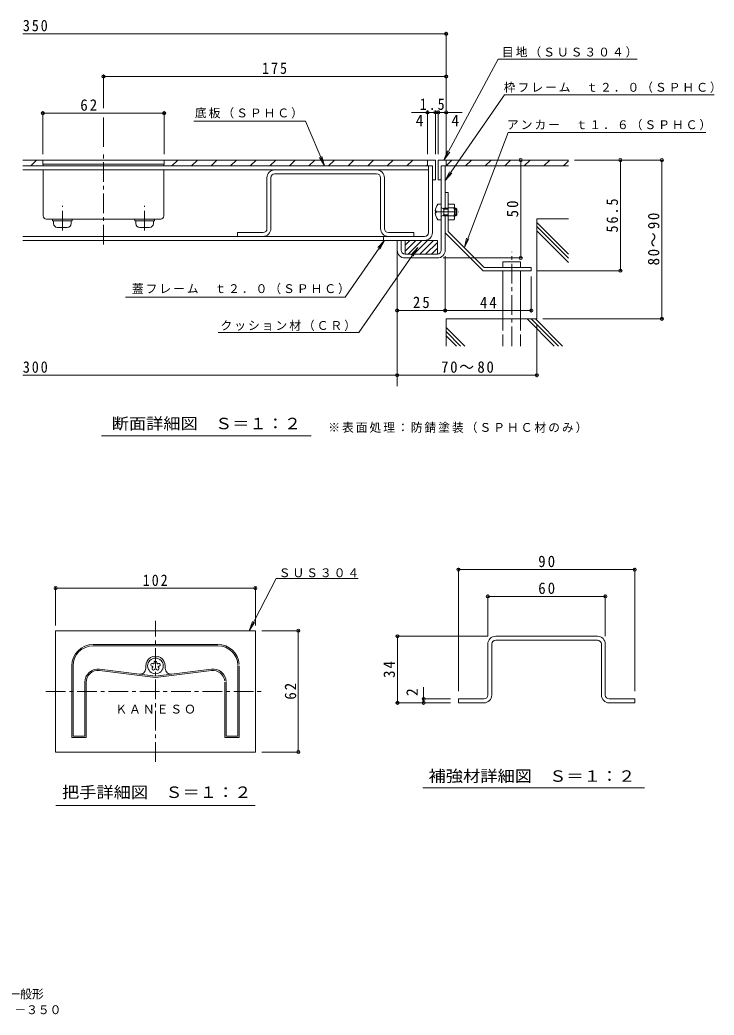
# Model space of a CAD drawing. Units: millimetres at full size; some dimension numbers follow another scale. Extents: x -332 to 356, y -273 to 235.
# Drawn here: x 1 to 356, y -273 to 235 of the extents above; entities that cross this region are included whole.
import ezdxf
from ezdxf.enums import TextEntityAlignment as Align

# ---------------------------------------------------------------- set-up
doc = ezdxf.new("R2010")
doc.units = ezdxf.units.MM
doc.header["$LTSCALE"] = 2
doc.header["$PDMODE"] = 32
doc.header["$PDSIZE"] = 1.6
doc.linetypes.add('CHAIN1', pattern=[8, 5, -1, 1, -1])
doc.linetypes.add('DASHED3', pattern=[4, 3, -1])
for name, color, linetype, lineweight in [('D-0_通り芯', 3, 'Continuous', 9), ('D-1_ピット', 2, 'Continuous', 9), ('D-2_蓋', 3, 'Continuous', 9), ('D-3_受枠', 4, 'Continuous', 9), ('D-4_寸法', 7, 'Continuous', 9), ('D-5_仕様文', 7, 'Continuous', 9), ('D-6_躯体', 6, 'Continuous', 5)]:
    doc.layers.add(name, color=color, linetype=linetype, lineweight=lineweight)
doc.layers.add('F-5_F-5ﾚｲﾔ', color=7, linetype='Continuous')
doc.styles.add('ＭＳ ゴシック', font='')
doc.styles.get('ＭＳ ゴシック').set_extended_font_data('MS Gothic')

msp = doc.modelspace()

# ---------------------------------------------------------------- linework, layer by layer
at = {"layer": 'D-0_通り芯'}
for p, q in [((209.208, 163.545), (2.497, 163.545)), ((6.493, 160.545), (9.493, 163.545)), ((78.632, 160.545), (81.632, 163.545)), ((88.632, 160.545), (91.632, 163.545)), ((98.632, 160.545), (101.632, 163.545)), ((108.632, 160.545), (111.632, 163.545)), ((118.632, 160.545), (121.632, 163.545)), ((128.632, 160.545), (131.632, 163.545)), ((138.632, 160.545), (141.632, 163.545)), ((148.632, 160.545), (151.632, 163.545)), ((158.632, 160.545), (161.632, 163.545)), ((168.632, 160.545), (171.632, 163.545)), ((178.632, 160.545), (181.632, 163.545)), ((188.632, 160.545), (191.632, 163.545)), ((198.632, 160.545), (201.632, 163.545)), ((209.208, 163.545), (209.208, 160.545)), ((213.208, 163.545), (209.208, 163.545)), ((213.208, 163.545), (213.208, 153.545)), ((209.208, 160.545), (2.497, 160.545)), ((209.708, 158.545), (2.497, 158.545)), ((208.632, 160.545), (209.208, 161.121)), ((211.708, 160.545), (209.208, 160.545)), ((209.708, 160.545), (209.708, 126.545)), ((211.708, 160.545), (211.708, 126.545)), ((213.208, 153.545), (211.708, 153.545)), ((186.708, 124.545), (2.497, 124.545)), ((186.708, 122.545), (2.497, 122.545)), ((186.708, 124.545), (186.708, 122.545)), ((207.708, 124.545), (186.708, 124.545)), ((207.708, 122.545), (186.708, 122.545))]:
    msp.add_line(p, q, dxfattribs=at)
for radius in [4, 2]:
    msp.add_arc((207.708, 126.545), radius, 270, 0, dxfattribs=at)
at = {"layer": 'D-1_ピット'}
for p, q in [((12.708, 161.545), (12.708, 163.545)), ((74.708, 161.545), (74.708, 163.545)), ((214.708, 163.545), (214.708, 153.545)), ((214.708, 163.545), (218.708, 163.545)), ((218.708, 163.545), (218.708, 160.545)), ((74.708, 161.545), (12.708, 161.545)), ((12.908, 160.545), (12.908, 161.545)), ((12.908, 135.045), (12.908, 158.545)), ((74.508, 160.545), (74.508, 161.545)), ((74.508, 135.045), (74.508, 158.545)), ((216.208, 160.545), (218.708, 160.545)), ((216.208, 160.545), (216.208, 117.545)), ((218.208, 160.545), (218.208, 139.045)), ((214.708, 153.545), (216.208, 153.545)), ((218.208, 147.045), (219.808, 147.045)), ((219.808, 147.045), (219.808, 127.045)), ((213.127, 137.545), (213.528, 137.545)), ((213.528, 136.545), (213.528, 137.545)), ((214.485, 141.045), (216.208, 141.045)), ((217.608, 138.445), (216.305, 139.224)), ((217.608, 139.045), (217.097, 138.75)), ((217.608, 139.045), (219.808, 139.045)), ((217.608, 138.445), (219.808, 138.445)), ((222.633, 141.095), (219.808, 141.095)), ((222.633, 139.075), (219.808, 139.075)), ((223.008, 140.085), (223.008, 134.006)), ((223.008, 139.045), (223.608, 139.045)), ((223.008, 138.445), (224.208, 138.445)), ((223.608, 135.045), (223.608, 139.045)), ((224.208, 138.445), (223.608, 139.045)), ((72.908, 133.445), (14.508, 133.445)), ((17.708, 132.445), (17.708, 133.445)), ((27.708, 132.445), (17.708, 132.445)), ((18.208, 131.145), (18.208, 132.445)), ((27.208, 131.145), (27.208, 132.445)), ((27.708, 132.445), (27.708, 133.445)), ((59.708, 132.445), (59.708, 133.445)), ((59.708, 132.445), (69.708, 132.445)), ((60.208, 131.145), (60.208, 132.445)), ((69.208, 131.145), (69.208, 132.445)), ((69.708, 132.445), (69.708, 133.445)), ((213.127, 136.545), (213.528, 136.545)), ((216.208, 133.045), (214.485, 133.045)), ((217.608, 135.645), (216.305, 134.867)), ((217.608, 135.645), (219.808, 135.645)), ((217.608, 135.045), (219.808, 135.045)), ((218.208, 135.045), (218.208, 117.545)), ((222.633, 135.016), (219.808, 135.016)), ((222.633, 132.995), (219.808, 132.995)), ((223.008, 135.645), (224.208, 135.645)), ((223.008, 135.045), (223.608, 135.045)), ((25.208, 129.145), (20.208, 129.145)), ((62.208, 129.145), (67.208, 129.145)), ((193.708, 117.545), (193.708, 122.545)), ((195.708, 122.545), (193.708, 122.545)), ((195.708, 117.545), (195.708, 122.545)), ((218.208, 126.383), (237.545, 107.045)), ((219.808, 127.045), (238.208, 108.645)), ((197.708, 115.545), (214.208, 115.545)), ((197.708, 113.545), (214.208, 113.545)), ((237.545, 107.045), (262.208, 107.045)), ((238.208, 108.645), (262.208, 108.645)), ((262.208, 108.645), (262.208, 107.045))]:
    msp.add_line(p, q, dxfattribs=at)
at = {"layer": 'D-1_ピット', "linetype": 'CHAIN1'}
for p, q in [((43.708, 120.448), (43.708, 167.254)), ((22.708, 127.623), (22.708, 140.143)), ((64.708, 127.623), (64.708, 140.143)), ((213.041, 137.045), (225.123, 137.045))]:
    msp.add_line(p, q, dxfattribs=at)
at = {"layer": 'D-1_ピット'}
for points in [[(217.608, 139.045), (217.608, 135.045), (217.097, 135.34)], [(224.208, 138.445), (224.208, 135.645), (223.608, 135.045)]]:
    msp.add_lwpolyline(points, dxfattribs=at)
for centre, radius, start, end in [((219.608, 137.045), 6.5, 142.02013, 175.58826), ((216.408, 139.395), 0.2, 180, 239.14018), ((221.46, 140.085), 1.548, 319.24529, 40.75453), ((217.334, 137.045), 5.674, 339.04448, 20.95552), ((14.508, 135.045), 1.6, 180, 270), ((72.908, 135.045), 1.6, 270, 0), ((219.608, 137.045), 6.5, 184.41174, 217.97987), ((216.408, 134.695), 0.2, 120.85982, 180), ((221.46, 134.006), 1.548, 319.24486, 40.75514), ((20.208, 131.145), 2, 180, 270), ((25.208, 131.145), 2, 270, 0), ((62.208, 131.145), 2, 180, 270), ((67.208, 131.145), 2, 270, 0), ((197.708, 117.545), 4, 180, 270), ((197.708, 117.545), 2, 180, 270), ((214.208, 117.545), 2, 270, 0), ((214.208, 117.545), 4, 270, 0)]:
    msp.add_arc(centre, radius, start, end, dxfattribs=at)
at = {"layer": 'D-2_蓋'}
for p, q in [((127.194, 128.545), (127.194, 154.545)), ((129.194, 128.545), (129.194, 154.545)), ((131.194, 156.545), (183.194, 156.545)), ((185.194, 128.545), (185.194, 154.545)), ((187.194, 128.545), (187.194, 154.545)), ((112.194, 126.545), (112.194, 124.545)), ((125.194, 126.545), (112.194, 126.545)), ((125.194, 124.545), (112.194, 124.545)), ((189.194, 126.545), (202.194, 126.545)), ((189.194, 124.545), (202.194, 124.545)), ((202.194, 126.545), (202.194, 124.545)), ((19.251, -138.881), (19.251, -76.881)), ((19.251, -76.881), (121.251, -76.881)), ((121.251, -138.881), (121.251, -76.881)), ((244.001, -79.768), (296.001, -79.768)), ((38.451, -83.881), (102.051, -83.881)), ((38.451, -84.581), (102.051, -84.581)), ((240.001, -109.768), (240.001, -83.768)), ((242.001, -109.768), (242.001, -83.768)), ((244.001, -81.768), (296.001, -81.768)), ((298.001, -109.768), (298.001, -83.768)), ((300.001, -109.768), (300.001, -83.768)), ((27.451, -131.481), (27.451, -94.881)), ((28.151, -130.781), (28.151, -94.881)), ((41.696, -96.546), (70.251, -100.176)), ((65.251, -96.134), (65.251, -94.881)), ((68.595, -95.079), (68.323, -94.991)), ((68.795, -95.695), (68.627, -95.926)), ((69.028, -93.748), (68.756, -93.659)), ((69.551, -93.367), (69.551, -93.081)), ((69.928, -96.517), (69.76, -96.749)), ((98.807, -96.546), (70.251, -100.176)), ((70.575, -96.517), (70.743, -96.749)), ((70.951, -93.367), (70.951, -93.081)), ((71.475, -93.748), (71.747, -93.659)), ((71.708, -95.695), (71.876, -95.926)), ((71.908, -95.079), (72.18, -94.991)), ((75.251, -96.134), (75.251, -94.881)), ((112.351, -130.781), (112.351, -94.881)), ((113.051, -131.481), (113.051, -94.881)), ((41.608, -97.24), (70.251, -100.881)), ((98.895, -97.24), (70.251, -100.881)), ((105.651, -131.481), (105.651, -103.192)), ((106.351, -130.781), (106.351, -103.192)), ((225.001, -111.768), (225.001, -113.768)), ((238.001, -111.768), (225.001, -111.768)), ((302.001, -111.768), (315.001, -111.768)), ((315.001, -111.768), (315.001, -113.768)), ((238.001, -113.768), (225.001, -113.768)), ((302.001, -113.768), (315.001, -113.768)), ((113.051, -131.481), (105.651, -131.481)), ((112.351, -130.781), (106.351, -130.781)), ((19.251, -138.881), (121.251, -138.881))]:
    msp.add_line(p, q, dxfattribs=at)
at = {"layer": 'D-2_蓋', "linetype": 'CHAIN1'}
for p, q in [((70.251, -143.881), (70.251, -71.881)), ((14.251, -107.881), (126.251, -107.881))]:
    msp.add_line(p, q, dxfattribs=at)
at = {"layer": 'D-2_蓋'}
for points in [[(27.451, -131.481), (34.851, -131.481), (34.851, -103.192)], [(28.151, -130.781), (34.151, -130.781), (34.151, -103.192)]]:
    msp.add_lwpolyline(points, dxfattribs=at)
msp.add_circle((70.251, -94.881), 4, dxfattribs=at)
for centre, radius, start, end in [((131.194, 154.545), 4, 90, 180), ((183.194, 154.545), 4, 0, 90), ((131.194, 154.545), 2, 90, 180), ((183.194, 154.545), 2, 0, 90), ((125.194, 128.545), 2, 270, 0), ((125.194, 128.545), 4, 270, 0), ((189.194, 128.545), 4, 180, 270), ((189.194, 128.545), 2, 180, 270), ((244.001, -83.768), 4, 90, 180), ((296.001, -83.768), 4, 0, 90), ((38.451, -94.881), 11, 90, 180), ((38.451, -94.881), 10.3, 90, 179.99998), ((102.051, -94.881), 11, 4.39571, 90), ((102.051, -94.881), 10.3, 2.24512, 90), ((244.001, -83.768), 2, 90, 180), ((296.001, -83.768), 2, 0, 90), ((70.251, -94.881), 5, 359.99998, 180), ((40.851, -103.192), 6.7, 82.75548, 179.99998), ((62.251, -96.134), 3, 262.75548, 0), ((68.539, -94.325), 0.7, 71.99998, 252), ((69.193, -96.337), 0.7, 144, 324), ((68.472, -95.459), 0.4, 324, 72), ((69.151, -93.367), 0.4, 252, 0), ((70.251, -93.081), 0.7, 89.99998, 180), ((70.251, -96.753), 0.4, 36, 144), ((70.251, -93.081), 0.7, 0, 90), ((71.309, -96.337), 0.7, 216, 36), ((71.351, -93.367), 0.4, 180, 288), ((72.031, -95.459), 0.4, 108, 216), ((71.963, -94.325), 0.7, 17.99998, 108), ((71.963, -94.325), 0.7, 288, 18), ((78.251, -96.134), 3, 180, 277.24451), ((99.651, -103.192), 6.7, 2.83487, 97.24451), ((40.851, -103.192), 6, 82.75548, 180), ((99.651, -103.192), 6, 7.01646, 97.24451), ((238.001, -109.768), 2, 270, 0), ((238.001, -109.768), 4, 270, 0), ((302.001, -109.768), 4, 180, 270), ((302.001, -109.768), 2, 180, 270)]:
    msp.add_arc(centre, radius, start, end, dxfattribs=at)
at = {"layer": 'D-3_受枠'}
for p, q in [((197.708, 117.009), (203.244, 122.545)), ((197.708, 120.009), (200.244, 122.545)), ((199.244, 115.545), (206.244, 122.545)), ((202.244, 115.545), (209.244, 122.545)), ((205.244, 115.545), (212.244, 122.545)), ((214.208, 115.545), (214.208, 122.545)), ((208.244, 115.545), (214.208, 121.509)), ((211.244, 115.545), (214.208, 118.509))]:
    msp.add_line(p, q, dxfattribs=at)
msp.add_lwpolyline([(197.708, 115.545), (197.708, 122.545), (214.208, 122.545)], dxfattribs=at)
at = {"layer": 'D-4_寸法'}
for p, q in [((218.708, 166.545), (218.708, 229.088)), ((2.497, 228.088), (218.708, 228.088)), ((245.356, 215.154), (217.594, 163.545)), ((43.708, 190.085), (43.708, 207.274)), ((218.708, 206.274), (43.708, 206.274)), ((12.708, 166.545), (12.708, 188.502)), ((74.708, 166.545), (74.708, 188.502)), ((209.208, 166.545), (209.208, 188.914)), ((213.208, 166.545), (213.208, 188.914)), ((214.708, 166.545), (214.708, 188.914)), ((12.708, 187.502), (74.708, 187.502)), ((43.708, 170.254), (43.708, 185.242)), ((213.208, 187.914), (200.951, 187.914)), ((214.708, 187.914), (213.208, 187.914)), ((226.81, 187.914), (214.708, 187.914)), ((218.708, 184.914), (218.708, 186.914)), ((256.793, 113.545), (256.793, 163.545)), ((259.793, 163.545), (257.793, 163.545)), ((284.208, 163.545), (329.884, 163.545)), ((307.727, 107.045), (307.727, 163.545)), ((328.884, 82.468), (328.884, 163.545)), ((187.194, 122.545), (183.832, 118.844)), ((187.194, 122.545), (184.905, 118.1)), ((204.174, 118.919), (200.813, 115.217)), ((204.174, 118.919), (201.885, 114.473)), ((217.208, 113.545), (257.793, 113.545)), ((218.208, 114.545), (218.208, 85.679)), ((265.208, 107.045), (308.727, 107.045)), ((262.208, 104.045), (262.208, 85.679)), ((193.708, 86.679), (218.208, 86.679)), ((218.208, 86.679), (262.208, 86.679)), ((193.708, 83.679), (193.708, 85.679)), ((268.048, 82.468), (329.884, 82.468)), ((265.048, 79.468), (265.048, 52.616)), ((2.497, 53.616), (193.708, 53.616)), ((193.708, 53.616), (265.048, 53.616)), ((193.708, 50.616), (193.708, 52.616)), ((42.68, 22.661), (149.794, 22.661)), ((225.001, -44.691), (225.001, -107.768)), ((225.001, -45.691), (315.001, -45.691)), ((315.001, -44.691), (315.001, -107.768)), ((131.802, -50.245), (118.025, -76.881)), ((131.802, -50.245), (173.764, -50.245)), ((19.251, -74.202), (19.251, -54.529)), ((19.251, -55.129), (121.251, -55.129)), ((121.251, -74.202), (121.251, -54.529)), ((240.001, -58.377), (240.001, -79.768)), ((240.001, -59.377), (300.001, -59.377)), ((300.001, -58.377), (300.001, -79.768)), ((118.025, -76.881), (119.723, -72.178)), ((118.025, -76.881), (120.882, -72.778)), ((124.597, -76.881), (143.781, -76.881)), ((143.181, -138.881), (143.181, -76.881)), ((192.835, -79.768), (240.001, -79.768)), ((193.835, -113.768), (193.835, -79.768)), ((207.177, -113.768), (207.177, -105.803)), ((206.318, -111.768), (221.001, -111.768)), ((192.835, -113.768), (221.001, -113.768)), ((124.597, -138.881), (143.781, -138.881)), ((206.824, -157.166), (320.015, -157.166)), ((19.293, -166.131), (121.21, -166.131))]:
    msp.add_line(p, q, dxfattribs=at)
for p in [(218.708, 228.088), (43.708, 206.274), (218.708, 206.274), (12.708, 187.502), (74.708, 187.502), (209.208, 187.914), (213.208, 187.914), (214.708, 187.914), (218.708, 187.914), (256.793, 163.545), (307.727, 163.545), (328.884, 163.545), (256.793, 113.545), (307.727, 107.045), (193.708, 86.679), (218.208, 86.679), (262.208, 86.679), (328.884, 82.468), (193.708, 53.616), (265.048, 53.616), (225.001, -45.691), (315.001, -45.691), (19.251, -55.129), (121.251, -55.129), (240.001, -59.377), (300.001, -59.377), (143.181, -76.881), (193.835, -79.768), (207.177, -111.768), (193.835, -113.768), (207.177, -113.768), (143.181, -138.881)]:
    msp.add_point(p, dxfattribs=at)
at = {"layer": 'D-5_仕様文'}
for p, q in [((245.356, 215.154), (316.356, 215.154)), ((248.565, 196.869), (218.208, 153.093)), ((248.565, 196.869), (355.565, 196.869)), ((146.866, 183.503), (89.836, 183.503)), ((146.866, 183.503), (156.536, 160.545)), ((250.307, 177.713), (227.998, 118.855)), ((250.307, 177.713), (351.307, 177.713)), ((217.594, 163.545), (219.368, 168.22)), ((156.536, 160.545), (154.01, 164.86)), ((156.536, 160.545), (155.213, 165.367)), ((217.594, 163.545), (220.517, 167.602)), ((218.208, 153.093), (220.497, 157.538)), ((218.208, 153.093), (221.569, 156.795)), ((187.194, 122.545), (167.05, 93.498)), ((227.998, 118.855), (229.144, 123.722)), ((227.998, 118.855), (230.365, 123.26)), ((204.174, 118.919), (174.031, 75.452)), ((167.05, 93.498), (54.929, 93.498)), ((174.031, 75.452), (102.303, 75.452))]:
    msp.add_line(p, q, dxfattribs=at)
at = {"layer": 'D-6_躯体'}
for p, q in [((218.708, 160.621), (221.632, 163.545)), ((218.708, 163.545), (281.208, 163.545)), ((228.632, 160.545), (231.632, 163.545)), ((238.632, 160.545), (241.632, 163.545)), ((248.632, 160.545), (251.632, 163.545)), ((258.632, 160.545), (261.632, 163.545)), ((268.632, 160.545), (271.632, 163.545)), ((278.632, 160.545), (281.208, 163.121)), ((218.708, 160.545), (281.208, 160.545)), ((281.208, 133.545), (265.048, 133.545)), ((265.048, 131.705), (281.208, 115.545)), ((265.048, 129.584), (281.208, 113.424)), ((265.048, 127.462), (281.208, 111.303)), ((193.708, 117.545), (193.708, 47.968)), ((247.708, 111.645), (256.708, 111.645)), ((247.708, 108.645), (247.708, 111.645)), ((247.708, 82.468), (247.708, 107.045)), ((256.708, 108.645), (256.708, 111.645)), ((256.708, 82.468), (256.708, 107.045)), ((218.708, 68.545), (218.708, 82.468)), ((260.043, 82.468), (273.965, 68.545)), ((262.164, 82.468), (276.087, 68.545)), ((264.286, 82.468), (278.208, 68.545)), ((218.708, 78.045), (228.208, 68.545)), ((218.708, 75.924), (226.087, 68.545)), ((218.708, 73.803), (223.965, 68.545))]:
    msp.add_line(p, q, dxfattribs=at)
at = {"layer": 'D-6_躯体', "linetype": 'CHAIN1'}
msp.add_line((252.208, 68.545), (252.208, 116.739), dxfattribs=at)
at = {"layer": 'D-6_躯体', "linetype": 'DASHED3'}
for p, q in [((247.708, 82.468), (247.708, 68.545)), ((256.708, 82.468), (256.708, 68.545))]:
    msp.add_line(p, q, dxfattribs=at)
at = {"layer": 'D-6_躯体'}
msp.add_lwpolyline([(218.708, 82.468), (265.048, 82.468), (265.048, 133.545)], dxfattribs=at)

# ---------------------------------------------------------------- texts
at = {"layer": 'D-4_寸法', "color": 2, "style": 'ＭＳ ゴシック'}
for p in [(203.138, 179.081), (221.367, 179.081)]:
    msp.add_text('4', height=5.865, dxfattribs=at).set_placement(p, align=Align.BOTTOM_LEFT)
at = {"layer": 'D-4_寸法', "color": 2, "style": 'ＭＳ ゴシック', "width": 1.1}
for s, p in [('断面詳細図\u3000Ｓ＝１：２', (47.861, 24.254)), ('補強材詳細図\u3000Ｓ＝１：２', (209.734, -155.854)), ('把手詳細図\u3000Ｓ＝１：２', (22.489, -164.121))]:
    msp.add_text(s, height=5.865, dxfattribs=at).set_placement(p, align=Align.BOTTOM_LEFT)
at = {"layer": 'D-4_寸法', "color": 2, "style": 'ＭＳ ゴシック'}
msp.add_text('2', height=5.865, rotation=90, dxfattribs=at).set_placement((205.977, -110.278), align=Align.BOTTOM_LEFT)
at = {"layer": 'D-4_寸法', "color": 2, "char_height": 5.865, "attachment_point": 7, "style": 'ＭＳ ゴシック'}
for s, insert in [('\\T1.27;\\W0.9;350', (2.497, 229.288)), ('\\T1.27;\\W0.9;175', (124.708, 207.474)), ('\\T1.27;\\W0.95;62', (31.846, 188.702)), ('\\T1.27;\\W0.9;1.5', (205.233, 189.114)), ('\\T1.27;\\W0.95;25', (201.708, 87.879)), ('\\T1.27;\\W0.95;44', (235.958, 87.879)), ('\\T1.27;\\W0.9;300', (2.497, 54.816)), ('\\T1.22;\\W0.95;70～80', (216.128, 54.816)), ('\\T1.27;\\W0.95;90', (265.751, -44.491)), ('\\T1.27;\\W0.9;102', (63.751, -54.129)), ('\\T1.27;\\W0.95;60', (265.751, -58.177))]:
    msp.add_mtext(s, dxfattribs=dict(at, insert=insert))
at = {"layer": 'D-4_寸法', "color": 2, "char_height": 5.865, "attachment_point": 7, "rotation": 90, "style": 'ＭＳ ゴシック'}
for s, insert in [('\\T1.27;\\W0.95;50', (255.593, 134.295)), ('\\T1.28;\\W0.9;56.5', (306.527, 126.545)), ('\\T1.22;\\W0.95;80～90', (327.684, 109.756)), ('\\T1.27;\\W0.95;34', (192.635, -101.018)), ('\\T1.27;\\W0.95;62', (142.181, -112.131))]:
    msp.add_mtext(s, dxfattribs=dict(at, insert=insert))
at = {"layer": 'D-4_寸法', "char_height": 4.399, "attachment_point": 7, "style": 'ＭＳ ゴシック'}
for s, insert in [('\\T1.17;※表面処理：防錆塗装（ＳＰＨＣ材のみ）', (158.507, 24.115)), ('\\T1.17;ＳＵＳ３０４', (133.193, -49.64)), ('\\T1.17;ＫＡＮＥＳＯ', (49.751, -119.299))]:
    msp.add_mtext(s, dxfattribs=dict(at, insert=insert))
at = {"layer": 'D-5_仕様文', "char_height": 4.399, "attachment_point": 7, "style": 'ＭＳ ゴシック'}
for s, insert in [('\\T1.17;目地（ＳＵＳ３０４）', (247.21, 215.901)), ('\\T1.17;枠フレーム\u3000ｔ２．０（ＳＰＨＣ）', (248.144, 197.887)), ('\\T1.17;底板（ＳＰＨＣ）', (90.382, 184.786)), ('\\T1.17;アンカー\u3000ｔ１．６（ＳＰＨＣ）', (249.782, 178.782)), ('\\T1.17;蓋フレーム\u3000ｔ２．０（ＳＰＨＣ）', (58.187, 95.027)), ('\\T1.17;クッション材（ＣＲ）', (103.46, 76.209))]:
    msp.add_mtext(s, dxfattribs=dict(at, insert=insert))
at = {"layer": 'F-5_F-5ﾚｲﾔ', "style": 'ＭＳ ゴシック'}
for s, p in [('フロアーハッチ\u3000張物用（適用床材：3mm以下）\u3000屋内用\u3000一般形', (-163.834, -266.116)), ('スチール製\u3000ステンレス目地\u3000把手ロック式\u3000ＭＴＳＳ－Ｐ－３５０', (-163.834, -274.116))]:
    msp.add_text(s, height=4.399, dxfattribs=at).set_placement(p, align=Align.BOTTOM_LEFT)

doc.saveas('drawing.dxf')
